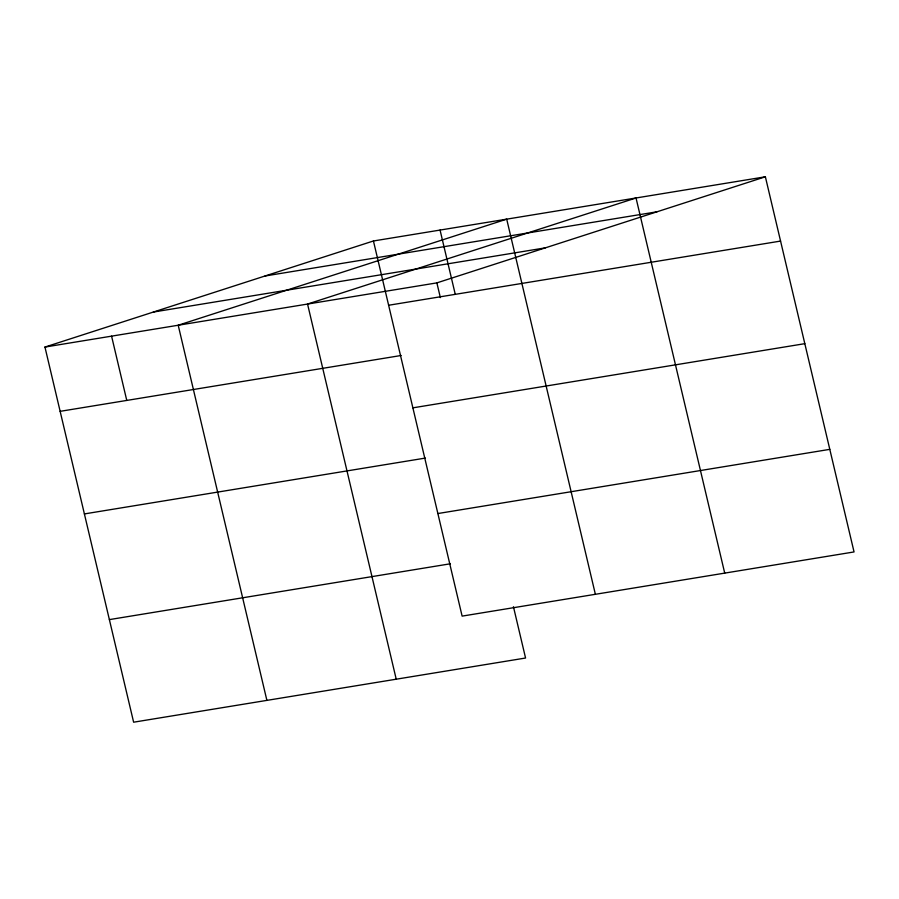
<?xml version="1.0" encoding="UTF-8"?>
<svg xmlns="http://www.w3.org/2000/svg" width="899" height="899" viewBox="0 0 899 899"><rect width="100%" height="100%" fill="white"/><g stroke="black" fill="none" stroke-linecap="round" stroke-linejoin="round"><path stroke-width="1.35" d="M513.441 606.724L525.567 658.023L133.625 722.2L44.95 347.059L373.433 240.977L765.375 176.8L854.05 551.941L462.12 616.118L373.433 240.977M44.95 347.059L436.88 282.882L765.375 176.8M265.036 275.993L656.967 211.804M153.347 312.054L545.288 247.866M388.626 305.255L780.568 241.078M60.143 411.337L401.168 355.487M412.877 407.843L804.819 343.665M84.394 513.925L425.418 458.074M437.869 513.543L829.799 449.354M109.375 619.613L450.399 563.774M724.718 573.124L636.031 197.982L307.548 304.053L396.223 679.194M595.374 594.306L506.699 219.154L178.204 325.236L266.891 700.377M440.061 230.065L455.265 294.344M436.88 282.882L440.364 297.603M111.577 336.147L126.77 400.426"/></g></svg>
